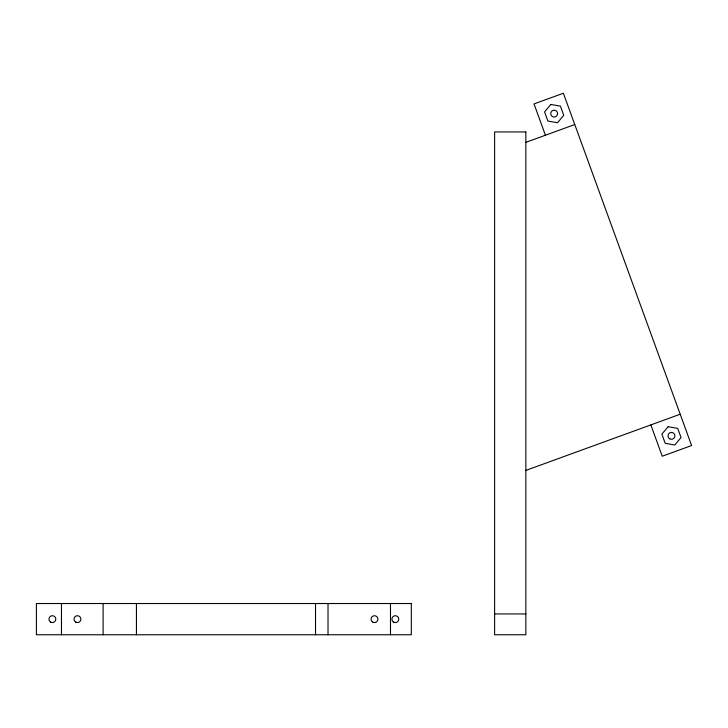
<?xml version="1.0" encoding="UTF-8"?>
<svg xmlns="http://www.w3.org/2000/svg" width="728" height="728" viewBox="0 0 728 728"><rect width="100%" height="100%" fill="white"/><g stroke="black" fill="none" stroke-linecap="round" stroke-linejoin="round"><path stroke-width="1.09" d="M525.844 142.351L574.765 124.543M525.844 470.415L680.207 414.232M494.612 613.941L525.844 613.941M545.418 135.226L534.015 103.922L563.372 93.239L691.6 445.536L662.243 456.219L650.85 424.915M390.49 603.53L390.49 634.761M328.019 603.53L328.019 634.761M315.524 603.53L315.524 634.761M136.436 603.53L136.436 634.761M103.112 603.53L103.112 634.761M61.471 603.53L61.471 634.761M550.832 104.45L544.571 111.912L547.902 121.057L557.493 122.75L563.754 115.288L560.423 106.142L550.832 104.45M668.122 426.708L661.87 434.17L665.201 443.316L674.783 445.008L681.044 437.555L677.713 428.401L668.122 426.708M525.844 131.941L494.612 131.941L494.612 634.761L525.844 634.761L525.844 131.941M411.311 603.53L36.4 603.53L36.4 634.761L411.311 634.761L411.311 603.53M669.715 438.82A3.44 3.44 0 0 0 674.892 435.89A3.44 3.44 0 0 0 669.76 432.869A3.44 3.44 0 0 0 669.715 438.82M552.425 116.562A3.44 3.44 0 0 0 557.602 113.623A3.44 3.44 0 0 0 552.47 110.611A3.44 3.44 0 0 0 552.425 116.562M50.669 622.121A3.44 3.44 0 0 0 55.819 619.146A3.44 3.44 0 0 0 50.669 616.17A3.44 3.44 0 0 0 50.669 622.121M393.611 622.121A3.44 3.44 0 0 0 398.762 619.146A3.44 3.44 0 0 0 393.611 616.17A3.44 3.44 0 0 0 393.611 622.121M75.739 622.121A3.44 3.44 0 0 0 80.89 619.146A3.44 3.44 0 0 0 75.739 616.17A3.44 3.44 0 0 0 75.739 622.121M372.527 621.958A3.44 3.44 0 0 0 377.923 619.455A3.44 3.44 0 0 0 373.064 616.025A3.44 3.44 0 0 0 372.527 621.958"/></g></svg>
